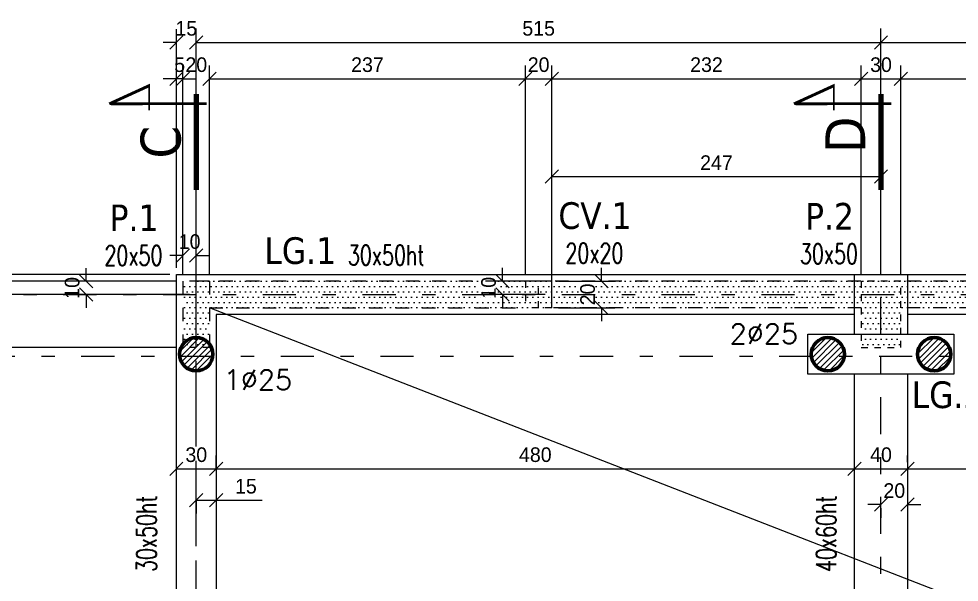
# Model space of a CAD drawing. Header units: centimetres. Extents: x -4069 to 1403, y -6242 to 452.
# Drawn here: x -3472 to -2765, y -615 to -192 of the extents above; entities that cross this region are included whole.
import ezdxf
from ezdxf.enums import TextEntityAlignment as Align

# ---------------------------------------------------------------- set-up
doc = ezdxf.new("R2010")
doc.units = ezdxf.units.CM
doc.header["$LTSCALE"] = 100
doc.linetypes.add('GrDotted', pattern=[0.4, 0.1, -0.1, 0.1, -0.1])
doc.linetypes.add('GrFeatureAxis', pattern=[0.85, 0.25, -0.2, 0.1, -0.2, 0.1])
for name, color, linetype in [('COTATION', 1, 'Continuous'), ('farges. Bottom view 4 - Souterain', 7, 'Continuous'), ('STR_LABEL', 20, 'Continuous'), ('STR_TXT', 102, 'Continuous')]:
    doc.layers.add(name, color=color, linetype=linetype)
doc.styles.add('EPAIS', font='TAHOMA.TTF')
doc.styles.add('FIN', font='romans.shx')
doc.dimstyles.new('BRUNO-502', dxfattribs={"dimtxt": 11, "dimasz": 10, "dimexe": 10, "dimexo": 5, "dimgap": 5, "dimtad": 1, "dimdec": 0, "dimzin": 0, "dimdsep": 46, "dimtxsty": 'Standard', "dimblk": 'OBLIQUE', "dimcen": 0, "dimclrt": 7, "dimadec": 0, "dimazin": 0, "dimtfac": 1, "dimtdec": 0, "dimtix": 1, "dimtofl": 0, "dimtmove": 0, "dimatfit": 3, "dimldrblk": 'OBLIQUE', "dimfxl": 0, "dimtolj": 1, "dimtzin": 0, "dimarcsym": 0})

# ---------------------------------------------------------------- blocks, each defined once
blk = doc.blocks.new('_OBLIQUE')
at = {"color": 0, "linetype": 'ByBlock'}
blk.add_line((-0.5, -0.5), (0.5, 0.5), dxfattribs=at)
blk = doc.blocks.new('*D5')
at = {"layer": 'COTATION', "color": 0, "lineweight": -2}
for p, q in [((-3338.9, -378.86), (-3338.9, -199.39)), ((-2823.9, -383.86), (-2823.9, -199.39)), ((-3338.9, -209.39), (-2823.9, -209.39))]:
    blk.add_line(p, q, dxfattribs=at)
at = {"layer": 'DEFPOINTS', "color": 0}
for p in [(-2823.9, -209.39), (-3338.9, -383.86), (-2823.9, -388.86)]:
    blk.add_point(p, dxfattribs=at)
at = {"layer": 'COTATION', "color": 0, "lineweight": -2, "xscale": 10, "yscale": 10, "zscale": 10, "rotation": 180}
blk.add_blockref('_OBLIQUE', (-3338.9, -209.39), dxfattribs=at)
at = {"layer": 'COTATION', "color": 0, "lineweight": -2, "xscale": 10, "yscale": 10, "zscale": 10}
blk.add_blockref('_OBLIQUE', (-2823.9, -209.39), dxfattribs=at)
at = {"layer": 'COTATION', "color": 7, "insert": (-3081.4, -198.89), "char_height": 11, "attachment_point": 5}
blk.add_mtext('\\A1;515', dxfattribs=at)
blk = doc.blocks.new('*D6')
at = {"layer": 'COTATION', "color": 0, "lineweight": -2}
for p, q in [((-2823.9, -383.86), (-2823.9, -199.39)), ((-2224.9, -383.86), (-2224.9, -199.39)), ((-2823.9, -209.39), (-2224.9, -209.39))]:
    blk.add_line(p, q, dxfattribs=at)
at = {"layer": 'DEFPOINTS', "color": 0}
for p in [(-2224.9, -209.39), (-2823.9, -388.86), (-2224.9, -388.86)]:
    blk.add_point(p, dxfattribs=at)
at = {"layer": 'COTATION', "color": 0, "lineweight": -2, "xscale": 10, "yscale": 10, "zscale": 10, "rotation": 180}
blk.add_blockref('_OBLIQUE', (-2823.9, -209.39), dxfattribs=at)
at = {"layer": 'COTATION', "color": 0, "lineweight": -2, "xscale": 10, "yscale": 10, "zscale": 10}
blk.add_blockref('_OBLIQUE', (-2224.9, -209.39), dxfattribs=at)
at = {"layer": 'COTATION', "color": 7, "insert": (-2524.4, -198.89), "char_height": 11, "attachment_point": 5}
blk.add_mtext('\\A1;599', dxfattribs=at)
blk = doc.blocks.new('*D10')
at = {"layer": 'COTATION', "color": 0, "lineweight": -2}
for p, q in [((-3353.9, -378.86), (-3353.9, -199.39)), ((-3338.9, -378.86), (-3338.9, -199.39)), ((-3353.9, -209.39), (-3363.9, -209.39)), ((-3338.9, -209.39), (-3328.9, -209.39))]:
    blk.add_line(p, q, dxfattribs=at)
at = {"layer": 'DEFPOINTS', "color": 0}
for p in [(-3353.9, -209.39), (-3353.9, -383.86), (-3338.9, -383.86)]:
    blk.add_point(p, dxfattribs=at)
at = {"layer": 'COTATION', "color": 0, "lineweight": -2, "xscale": 10, "yscale": 10, "zscale": 10}
blk.add_blockref('_OBLIQUE', (-3353.9, -209.39), dxfattribs=at)
at = {"layer": 'COTATION', "color": 0, "lineweight": -2, "xscale": 10, "yscale": 10, "zscale": 10, "rotation": 180}
blk.add_blockref('_OBLIQUE', (-3338.9, -209.39), dxfattribs=at)
at = {"layer": 'COTATION', "color": 7, "insert": (-3346.4, -198.89), "char_height": 11, "attachment_point": 5}
blk.add_mtext('\\A1;15', dxfattribs=at)
blk = doc.blocks.new('*D11')
at = {"layer": 'COTATION', "color": 0, "lineweight": -2}
for p, q in [((-3353.9, -530.6), (-3353.9, -519.9)), ((-3323.9, -530.6), (-3323.9, -519.9)), ((-3353.9, -529.9), (-3323.9, -529.9))]:
    blk.add_line(p, q, dxfattribs=at)
at = {"layer": 'DEFPOINTS', "color": 0}
for p in [(-3323.9, -529.9), (-3353.9, -535.6), (-3323.9, -535.6)]:
    blk.add_point(p, dxfattribs=at)
at = {"layer": 'COTATION', "color": 0, "lineweight": -2, "xscale": 10, "yscale": 10, "zscale": 10, "rotation": 180}
blk.add_blockref('_OBLIQUE', (-3353.9, -529.9), dxfattribs=at)
at = {"layer": 'COTATION', "color": 0, "lineweight": -2, "xscale": 10, "yscale": 10, "zscale": 10}
blk.add_blockref('_OBLIQUE', (-3323.9, -529.9), dxfattribs=at)
at = {"layer": 'COTATION', "color": 7, "insert": (-3338.9, -519.4), "char_height": 11, "attachment_point": 5}
blk.add_mtext('\\A1;30', dxfattribs=at)
blk = doc.blocks.new('*D12')
at = {"layer": 'COTATION', "color": 0, "lineweight": -2}
for p, q in [((-3323.9, -530.6), (-3323.9, -519.9)), ((-2843.9, -524.9), (-2843.9, -519.9)), ((-3323.9, -529.9), (-2843.9, -529.9))]:
    blk.add_line(p, q, dxfattribs=at)
at = {"layer": 'DEFPOINTS', "color": 0}
for p in [(-2843.9, -529.9), (-2843.9, -529.9), (-3323.9, -535.6)]:
    blk.add_point(p, dxfattribs=at)
at = {"layer": 'COTATION', "color": 0, "lineweight": -2, "xscale": 10, "yscale": 10, "zscale": 10, "rotation": 180}
blk.add_blockref('_OBLIQUE', (-3323.9, -529.9), dxfattribs=at)
at = {"layer": 'COTATION', "color": 0, "lineweight": -2, "xscale": 10, "yscale": 10, "zscale": 10}
blk.add_blockref('_OBLIQUE', (-2843.9, -529.9), dxfattribs=at)
at = {"layer": 'COTATION', "color": 7, "insert": (-3083.9, -519.4), "char_height": 11, "attachment_point": 5}
blk.add_mtext('\\A1;480', dxfattribs=at)
blk = doc.blocks.new('*D13')
at = {"layer": 'COTATION', "color": 0, "lineweight": -2}
for p, q in [((-2843.9, -524.9), (-2843.9, -519.9)), ((-2803.9, -524.9), (-2803.9, -519.9)), ((-2843.9, -529.9), (-2803.9, -529.9))]:
    blk.add_line(p, q, dxfattribs=at)
at = {"layer": 'DEFPOINTS', "color": 0}
for p in [(-2843.9, -529.9), (-2803.9, -529.9), (-2803.9, -529.9)]:
    blk.add_point(p, dxfattribs=at)
at = {"layer": 'COTATION', "color": 0, "lineweight": -2, "xscale": 10, "yscale": 10, "zscale": 10, "rotation": 180}
blk.add_blockref('_OBLIQUE', (-2843.9, -529.9), dxfattribs=at)
at = {"layer": 'COTATION', "color": 0, "lineweight": -2, "xscale": 10, "yscale": 10, "zscale": 10}
blk.add_blockref('_OBLIQUE', (-2803.9, -529.9), dxfattribs=at)
at = {"layer": 'COTATION', "color": 7, "insert": (-2823.9, -519.4), "char_height": 11, "attachment_point": 5}
blk.add_mtext('\\A1;40', dxfattribs=at)
blk = doc.blocks.new('*D14')
at = {"layer": 'COTATION', "color": 0, "lineweight": -2}
for p, q in [((-2803.9, -524.9), (-2803.9, -519.9)), ((-2803.9, -529.9), (-2249.9, -529.9)), ((-2249.9, -534.9), (-2249.9, -539.9))]:
    blk.add_line(p, q, dxfattribs=at)
at = {"layer": 'DEFPOINTS', "color": 0}
for p in [(-2803.9, -529.9), (-2249.9, -529.9), (-2249.9, -529.9)]:
    blk.add_point(p, dxfattribs=at)
at = {"layer": 'COTATION', "color": 0, "lineweight": -2, "xscale": 10, "yscale": 10, "zscale": 10, "rotation": 180}
blk.add_blockref('_OBLIQUE', (-2803.9, -529.9), dxfattribs=at)
at = {"layer": 'COTATION', "color": 0, "lineweight": -2, "xscale": 10, "yscale": 10, "zscale": 10}
blk.add_blockref('_OBLIQUE', (-2249.9, -529.9), dxfattribs=at)
at = {"layer": 'COTATION', "color": 7, "insert": (-2526.9, -519.4), "char_height": 11, "attachment_point": 5}
blk.add_mtext('\\A1;554', dxfattribs=at)
blk = doc.blocks.new('*D18')
at = {"layer": 'COTATION', "color": 0, "lineweight": -2}
for p, q in [((-3348.9, -384.01), (-3348.9, -359.71)), ((-3338.9, -393.86), (-3338.9, -359.71)), ((-3348.9, -369.71), (-3358.9, -369.71)), ((-3338.9, -369.71), (-3328.9, -369.71))]:
    blk.add_line(p, q, dxfattribs=at)
at = {"layer": 'DEFPOINTS', "color": 0}
for p in [(-3338.9, -369.71), (-3348.9, -389.01), (-3338.9, -398.86)]:
    blk.add_point(p, dxfattribs=at)
at = {"layer": 'COTATION', "color": 0, "lineweight": -2, "xscale": 10, "yscale": 10, "zscale": 10}
blk.add_blockref('_OBLIQUE', (-3348.9, -369.71), dxfattribs=at)
at = {"layer": 'COTATION', "color": 0, "lineweight": -2, "xscale": 10, "yscale": 10, "zscale": 10, "rotation": 180}
blk.add_blockref('_OBLIQUE', (-3338.9, -369.71), dxfattribs=at)
at = {"layer": 'COTATION', "color": 7, "insert": (-3343.9, -359.21), "char_height": 11, "attachment_point": 5}
blk.add_mtext('\\A1;10', dxfattribs=at)
blk = doc.blocks.new('*D19')
at = {"layer": 'COTATION', "color": 0, "lineweight": -2}
for p, q in [((-3348.9, -384.01), (-3348.9, -226.71)), ((-3328.9, -384.01), (-3328.9, -226.71)), ((-3348.9, -236.71), (-3358.9, -236.71)), ((-3328.9, -236.71), (-3318.9, -236.71))]:
    blk.add_line(p, q, dxfattribs=at)
at = {"layer": 'DEFPOINTS', "color": 0}
for p in [(-3328.9, -236.71), (-3348.9, -389.01), (-3328.9, -389.01)]:
    blk.add_point(p, dxfattribs=at)
at = {"layer": 'COTATION', "color": 0, "lineweight": -2, "xscale": 10, "yscale": 10, "zscale": 10}
blk.add_blockref('_OBLIQUE', (-3348.9, -236.71), dxfattribs=at)
at = {"layer": 'COTATION', "color": 0, "lineweight": -2, "xscale": 10, "yscale": 10, "zscale": 10, "rotation": 180}
blk.add_blockref('_OBLIQUE', (-3328.9, -236.71), dxfattribs=at)
at = {"layer": 'COTATION', "color": 7, "insert": (-3338.9, -226.21), "char_height": 11, "attachment_point": 5}
blk.add_mtext('\\A1;20', dxfattribs=at)
blk = doc.blocks.new('*D20')
at = {"layer": 'COTATION', "color": 0, "lineweight": -2}
for p, q in [((-3328.9, -384.01), (-3328.9, -226.71)), ((-3091.4, -383.86), (-3091.4, -226.71)), ((-3328.9, -236.71), (-3091.4, -236.71))]:
    blk.add_line(p, q, dxfattribs=at)
at = {"layer": 'DEFPOINTS', "color": 0}
for p in [(-3091.4, -236.71), (-3328.9, -389.01), (-3091.4, -388.86)]:
    blk.add_point(p, dxfattribs=at)
at = {"layer": 'COTATION', "color": 0, "lineweight": -2, "xscale": 10, "yscale": 10, "zscale": 10, "rotation": 180}
blk.add_blockref('_OBLIQUE', (-3328.9, -236.71), dxfattribs=at)
at = {"layer": 'COTATION', "color": 0, "lineweight": -2, "xscale": 10, "yscale": 10, "zscale": 10}
blk.add_blockref('_OBLIQUE', (-3091.4, -236.71), dxfattribs=at)
at = {"layer": 'COTATION', "color": 7, "insert": (-3210.15, -226.21), "char_height": 11, "attachment_point": 5}
blk.add_mtext('\\A1;237', dxfattribs=at)
blk = doc.blocks.new('*D21')
at = {"layer": 'COTATION', "color": 0, "lineweight": -2}
for p, q in [((-3091.4, -383.86), (-3091.4, -226.71)), ((-3071.4, -383.86), (-3071.4, -226.71)), ((-3091.4, -236.71), (-3071.4, -236.71))]:
    blk.add_line(p, q, dxfattribs=at)
at = {"layer": 'DEFPOINTS', "color": 0}
for p in [(-3071.4, -236.71), (-3091.4, -388.86), (-3071.4, -388.86)]:
    blk.add_point(p, dxfattribs=at)
at = {"layer": 'COTATION', "color": 0, "lineweight": -2, "xscale": 10, "yscale": 10, "zscale": 10, "rotation": 180}
blk.add_blockref('_OBLIQUE', (-3091.4, -236.71), dxfattribs=at)
at = {"layer": 'COTATION', "color": 0, "lineweight": -2, "xscale": 10, "yscale": 10, "zscale": 10}
blk.add_blockref('_OBLIQUE', (-3071.4, -236.71), dxfattribs=at)
at = {"layer": 'COTATION', "color": 7, "insert": (-3081.4, -226.21), "char_height": 11, "attachment_point": 5}
blk.add_mtext('\\A1;20', dxfattribs=at)
blk = doc.blocks.new('*D22')
at = {"layer": 'COTATION', "color": 0, "lineweight": -2}
for p, q in [((-3071.4, -383.86), (-3071.4, -226.71)), ((-2838.9, -383.86), (-2838.9, -226.71)), ((-3071.4, -236.71), (-2838.9, -236.71))]:
    blk.add_line(p, q, dxfattribs=at)
at = {"layer": 'DEFPOINTS', "color": 0}
for p in [(-2838.9, -236.71), (-3071.4, -388.86), (-2838.9, -388.86)]:
    blk.add_point(p, dxfattribs=at)
at = {"layer": 'COTATION', "color": 0, "lineweight": -2, "xscale": 10, "yscale": 10, "zscale": 10, "rotation": 180}
blk.add_blockref('_OBLIQUE', (-3071.4, -236.71), dxfattribs=at)
at = {"layer": 'COTATION', "color": 0, "lineweight": -2, "xscale": 10, "yscale": 10, "zscale": 10}
blk.add_blockref('_OBLIQUE', (-2838.9, -236.71), dxfattribs=at)
at = {"layer": 'COTATION', "color": 7, "insert": (-2955.15, -226.21), "char_height": 11, "attachment_point": 5}
blk.add_mtext('\\A1;232', dxfattribs=at)
blk = doc.blocks.new('*D23')
at = {"layer": 'COTATION', "color": 0, "lineweight": -2}
for p, q in [((-2838.9, -383.86), (-2838.9, -226.71)), ((-2808.9, -383.86), (-2808.9, -226.71)), ((-2838.9, -236.71), (-2808.9, -236.71))]:
    blk.add_line(p, q, dxfattribs=at)
at = {"layer": 'DEFPOINTS', "color": 0}
for p in [(-2808.9, -236.71), (-2838.9, -388.86), (-2808.9, -388.86)]:
    blk.add_point(p, dxfattribs=at)
at = {"layer": 'COTATION', "color": 0, "lineweight": -2, "xscale": 10, "yscale": 10, "zscale": 10, "rotation": 180}
blk.add_blockref('_OBLIQUE', (-2838.9, -236.71), dxfattribs=at)
at = {"layer": 'COTATION', "color": 0, "lineweight": -2, "xscale": 10, "yscale": 10, "zscale": 10}
blk.add_blockref('_OBLIQUE', (-2808.9, -236.71), dxfattribs=at)
at = {"layer": 'COTATION', "color": 7, "insert": (-2823.9, -226.21), "char_height": 11, "attachment_point": 5}
blk.add_mtext('\\A1;30', dxfattribs=at)
blk = doc.blocks.new('*D24')
at = {"layer": 'COTATION', "color": 0, "lineweight": -2}
for p, q in [((-2808.9, -383.86), (-2808.9, -226.71)), ((-2534.4, -383.86), (-2534.4, -226.71)), ((-2808.9, -236.71), (-2534.4, -236.71))]:
    blk.add_line(p, q, dxfattribs=at)
at = {"layer": 'DEFPOINTS', "color": 0}
for p in [(-2534.4, -236.71), (-2808.9, -388.86), (-2534.4, -388.86)]:
    blk.add_point(p, dxfattribs=at)
at = {"layer": 'COTATION', "color": 0, "lineweight": -2, "xscale": 10, "yscale": 10, "zscale": 10, "rotation": 180}
blk.add_blockref('_OBLIQUE', (-2808.9, -236.71), dxfattribs=at)
at = {"layer": 'COTATION', "color": 0, "lineweight": -2, "xscale": 10, "yscale": 10, "zscale": 10}
blk.add_blockref('_OBLIQUE', (-2534.4, -236.71), dxfattribs=at)
at = {"layer": 'COTATION', "color": 7, "insert": (-2671.65, -226.21), "char_height": 11, "attachment_point": 5}
blk.add_mtext('\\A1;275', dxfattribs=at)
blk = doc.blocks.new('*D34')
at = {"layer": 'COTATION', "color": 0, "lineweight": -2}
for p, q in [((-3353.9, -378.86), (-3353.9, -226.71)), ((-3348.9, -384.01), (-3348.9, -226.71)), ((-3353.9, -236.71), (-3363.9, -236.71)), ((-3348.9, -236.71), (-3338.9, -236.71))]:
    blk.add_line(p, q, dxfattribs=at)
at = {"layer": 'DEFPOINTS', "color": 0}
for p in [(-3353.9, -236.71), (-3353.9, -383.86), (-3348.9, -389.01)]:
    blk.add_point(p, dxfattribs=at)
at = {"layer": 'COTATION', "color": 0, "lineweight": -2, "xscale": 10, "yscale": 10, "zscale": 10}
blk.add_blockref('_OBLIQUE', (-3353.9, -236.71), dxfattribs=at)
at = {"layer": 'COTATION', "color": 0, "lineweight": -2, "xscale": 10, "yscale": 10, "zscale": 10, "rotation": 180}
blk.add_blockref('_OBLIQUE', (-3348.9, -236.71), dxfattribs=at)
at = {"layer": 'COTATION', "color": 7, "insert": (-3351.4, -226.21), "char_height": 11, "attachment_point": 5}
blk.add_mtext('\\A1;5', dxfattribs=at)
blk = doc.blocks.new('*D35')
at = {"layer": 'COTATION', "color": 0, "lineweight": -2}
for p, q in [((-3343.9, -398.86), (-3974.2, -398.86)), ((-3964.2, -398.86), (-3964.2, -978.86)), ((-3765.27, -978.86), (-3974.2, -978.86))]:
    blk.add_line(p, q, dxfattribs=at)
at = {"layer": 'DEFPOINTS', "color": 0}
for p in [(-3338.9, -398.86), (-3964.2, -978.86), (-3760.27, -978.86)]:
    blk.add_point(p, dxfattribs=at)
at = {"layer": 'COTATION', "color": 0, "lineweight": -2, "xscale": 10, "yscale": 10, "zscale": 10}
for p, rotation in [((-3964.2, -398.86), 90), ((-3964.2, -978.86), 270)]:
    blk.add_blockref('_OBLIQUE', p, dxfattribs=dict(at, rotation=rotation))
at = {"layer": 'COTATION', "color": 7, "insert": (-3974.7, -688.86), "char_height": 11, "attachment_point": 5, "rotation": 90}
blk.add_mtext('\\A1;580', dxfattribs=at)
blk = doc.blocks.new('*D36')
at = {"layer": 'COTATION', "color": 0, "lineweight": -2}
for p, q in [((-3421.75, -389.01), (-3421.75, -379.01)), ((-3353.9, -389.01), (-3431.75, -389.01)), ((-3343.9, -398.86), (-3431.75, -398.86)), ((-3421.75, -398.86), (-3421.75, -408.86))]:
    blk.add_line(p, q, dxfattribs=at)
at = {"layer": 'DEFPOINTS', "color": 0}
for p in [(-3348.9, -389.01), (-3421.75, -398.86), (-3338.9, -398.86)]:
    blk.add_point(p, dxfattribs=at)
at = {"layer": 'COTATION', "color": 0, "lineweight": -2, "xscale": 10, "yscale": 10, "zscale": 10}
for p, rotation in [((-3421.75, -389.01), 270), ((-3421.75, -398.86), 90)]:
    blk.add_blockref('_OBLIQUE', p, dxfattribs=dict(at, rotation=rotation))
at = {"layer": 'COTATION', "color": 7, "insert": (-3432.25, -393.94), "char_height": 11, "attachment_point": 5, "rotation": 90}
blk.add_mtext('\\A1;10', dxfattribs=at)
blk = doc.blocks.new('*D37')
at = {"layer": 'COTATION', "color": 0, "lineweight": -2}
for p, q in [((-3353.9, -389.01), (-3932.53, -389.01)), ((-3922.53, -389.01), (-3922.53, -438.86)), ((-3353.9, -438.86), (-3932.53, -438.86))]:
    blk.add_line(p, q, dxfattribs=at)
at = {"layer": 'DEFPOINTS', "color": 0}
for p in [(-3348.9, -389.01), (-3922.53, -438.86), (-3348.9, -438.86)]:
    blk.add_point(p, dxfattribs=at)
at = {"layer": 'COTATION', "color": 0, "lineweight": -2, "xscale": 10, "yscale": 10, "zscale": 10}
for p, rotation in [((-3922.53, -389.01), 90), ((-3922.53, -438.86), 270)]:
    blk.add_blockref('_OBLIQUE', p, dxfattribs=dict(at, rotation=rotation))
at = {"layer": 'COTATION', "color": 7, "insert": (-3933.03, -413.94), "char_height": 11, "attachment_point": 5, "rotation": 90}
blk.add_mtext('\\A1;50', dxfattribs=at)
blk = doc.blocks.new('*D40')
at = {"layer": 'COTATION', "color": 0, "lineweight": -2}
for p, q in [((-3353.9, -438.86), (-3932.53, -438.86)), ((-3922.53, -963.86), (-3922.53, -438.86)), ((-3881.09, -963.86), (-3932.53, -963.86))]:
    blk.add_line(p, q, dxfattribs=at)
at = {"layer": 'DEFPOINTS', "color": 0}
for p in [(-3922.53, -438.86), (-3348.9, -438.86), (-3876.09, -963.86)]:
    blk.add_point(p, dxfattribs=at)
at = {"layer": 'COTATION', "color": 0, "lineweight": -2, "xscale": 10, "yscale": 10, "zscale": 10}
for p, rotation in [((-3922.53, -438.86), 90), ((-3922.53, -963.86), 270)]:
    blk.add_blockref('_OBLIQUE', p, dxfattribs=dict(at, rotation=rotation))
at = {"layer": 'COTATION', "color": 7, "insert": (-3933.03, -701.36), "char_height": 11, "attachment_point": 5, "rotation": 90}
blk.add_mtext('\\A1;525', dxfattribs=at)
blk = doc.blocks.new('*D41')
at = {"layer": 'COTATION', "color": 0, "lineweight": -2}
for p, q in [((-3922.53, -383.86), (-3922.53, -373.86)), ((-3358.9, -383.86), (-3932.53, -383.86)), ((-3353.9, -389.01), (-3932.53, -389.01)), ((-3922.53, -389.01), (-3922.53, -399.01))]:
    blk.add_line(p, q, dxfattribs=at)
at = {"layer": 'DEFPOINTS', "color": 0}
for p in [(-3922.53, -383.86), (-3353.9, -383.86), (-3348.9, -389.01)]:
    blk.add_point(p, dxfattribs=at)
at = {"layer": 'COTATION', "color": 0, "lineweight": -2, "xscale": 10, "yscale": 10, "zscale": 10}
for p, rotation in [((-3922.53, -383.86), 270), ((-3922.53, -389.01), 90)]:
    blk.add_blockref('_OBLIQUE', p, dxfattribs=dict(at, rotation=rotation))
at = {"layer": 'COTATION', "color": 7, "insert": (-3933.03, -374.54), "char_height": 11, "attachment_point": 5, "rotation": 90}
blk.add_mtext('\\A1;5', dxfattribs=at)
blk = doc.blocks.new('*D50')
at = {"layer": 'COTATION', "color": 0, "lineweight": -2}
for p, q in [((-3338.9, -553.61), (-3323.9, -553.61)), ((-3338.9, -553.63), (-3338.9, -563.61)), ((-3323.9, -553.61), (-3289.24, -553.61)), ((-3323.9, -553.63), (-3323.9, -563.61))]:
    blk.add_line(p, q, dxfattribs=at)
at = {"layer": 'DEFPOINTS', "color": 0}
for p in [(-3338.9, -548.63), (-3323.9, -548.63), (-3338.9, -553.61)]:
    blk.add_point(p, dxfattribs=at)
at = {"layer": 'COTATION', "color": 0, "lineweight": -2, "xscale": 10, "yscale": 10, "zscale": 10, "rotation": 180}
blk.add_blockref('_OBLIQUE', (-3338.9, -553.61), dxfattribs=at)
at = {"layer": 'COTATION', "color": 0, "lineweight": -2, "xscale": 10, "yscale": 10, "zscale": 10}
blk.add_blockref('_OBLIQUE', (-3323.9, -553.61), dxfattribs=at)
at = {"layer": 'COTATION', "color": 7, "insert": (-3301.57, -543.11), "char_height": 11, "attachment_point": 5}
blk.add_mtext('\\A1;15', dxfattribs=at)
blk = doc.blocks.new('*D51')
at = {"layer": 'COTATION', "color": 0, "lineweight": -2}
for p, q in [((-2823.9, -556.88), (-2833.9, -556.88)), ((-2803.9, -556.88), (-2793.9, -556.88)), ((-2823.9, -559.57), (-2823.9, -566.88)), ((-2803.9, -559.57), (-2803.9, -566.88))]:
    blk.add_line(p, q, dxfattribs=at)
at = {"layer": 'DEFPOINTS', "color": 0}
for p in [(-2823.9, -554.57), (-2803.9, -554.57), (-2803.9, -556.88)]:
    blk.add_point(p, dxfattribs=at)
at = {"layer": 'COTATION', "color": 0, "lineweight": -2, "xscale": 10, "yscale": 10, "zscale": 10}
blk.add_blockref('_OBLIQUE', (-2823.9, -556.88), dxfattribs=at)
at = {"layer": 'COTATION', "color": 0, "lineweight": -2, "xscale": 10, "yscale": 10, "zscale": 10, "rotation": 180}
blk.add_blockref('_OBLIQUE', (-2803.9, -556.88), dxfattribs=at)
at = {"layer": 'COTATION', "color": 7, "insert": (-2813.9, -546.38), "char_height": 11, "attachment_point": 5}
blk.add_mtext('\\A1;20', dxfattribs=at)
blk = doc.blocks.new('*D56')
at = {"layer": 'COTATION', "color": 0, "lineweight": -2}
for p, q in [((-3071.4, -403.86), (-3071.4, -300.3)), ((-2823.9, -383.86), (-2823.9, -300.3)), ((-3071.4, -310.3), (-2823.9, -310.3))]:
    blk.add_line(p, q, dxfattribs=at)
at = {"layer": 'DEFPOINTS', "color": 0}
for p in [(-2823.9, -310.3), (-2823.9, -388.86), (-3071.4, -408.86)]:
    blk.add_point(p, dxfattribs=at)
at = {"layer": 'COTATION', "color": 0, "lineweight": -2, "xscale": 10, "yscale": 10, "zscale": 10, "rotation": 180}
blk.add_blockref('_OBLIQUE', (-3071.4, -310.3), dxfattribs=at)
at = {"layer": 'COTATION', "color": 0, "lineweight": -2, "xscale": 10, "yscale": 10, "zscale": 10}
blk.add_blockref('_OBLIQUE', (-2823.9, -310.3), dxfattribs=at)
at = {"layer": 'COTATION', "color": 7, "insert": (-2947.65, -299.8), "char_height": 11, "attachment_point": 5}
blk.add_mtext('\\A1;247', dxfattribs=at)
blk = doc.blocks.new('*D57')
at = {"layer": 'COTATION', "color": 0, "lineweight": -2}
for p, q in [((-3108.54, -388.86), (-3108.54, -378.86)), ((-3076.4, -388.86), (-3118.54, -388.86)), ((-3076.4, -398.86), (-3118.54, -398.86)), ((-3108.54, -398.86), (-3108.54, -408.86))]:
    blk.add_line(p, q, dxfattribs=at)
at = {"layer": 'DEFPOINTS', "color": 0}
for p in [(-3108.54, -388.86), (-3071.4, -388.86), (-3071.4, -398.86)]:
    blk.add_point(p, dxfattribs=at)
at = {"layer": 'COTATION', "color": 0, "lineweight": -2, "xscale": 10, "yscale": 10, "zscale": 10}
for p, rotation in [((-3108.54, -388.86), 270), ((-3108.54, -398.86), 90)]:
    blk.add_blockref('_OBLIQUE', p, dxfattribs=dict(at, rotation=rotation))
at = {"layer": 'COTATION', "color": 7, "insert": (-3119.04, -393.86), "char_height": 11, "attachment_point": 5, "rotation": 90}
blk.add_mtext('\\A1;10', dxfattribs=at)
blk = doc.blocks.new('*D58')
at = {"layer": 'COTATION', "color": 0, "lineweight": -2}
for p, q in [((-3034.03, -388.86), (-3034.03, -378.86)), ((-3066.4, -388.86), (-3024.03, -388.86)), ((-3066.4, -408.86), (-3024.03, -408.86)), ((-3034.03, -408.86), (-3034.03, -418.86))]:
    blk.add_line(p, q, dxfattribs=at)
at = {"layer": 'DEFPOINTS', "color": 0}
for p in [(-3071.4, -388.86), (-3071.4, -408.86), (-3034.03, -408.86)]:
    blk.add_point(p, dxfattribs=at)
at = {"layer": 'COTATION', "color": 0, "lineweight": -2, "xscale": 10, "yscale": 10, "zscale": 10}
for p, rotation in [((-3034.03, -388.86), 270), ((-3034.03, -408.86), 90)]:
    blk.add_blockref('_OBLIQUE', p, dxfattribs=dict(at, rotation=rotation))
at = {"layer": 'COTATION', "color": 7, "insert": (-3044.53, -398.86), "char_height": 11, "attachment_point": 5, "rotation": 90}
blk.add_mtext('\\A1;20', dxfattribs=at)

msp = doc.modelspace()

# ---------------------------------------------------------------- hatches: boundary and pattern name
at = {"layer": 'farges. Bottom view 4 - Souterain', "linetype": 'Continuous', "lineweight": 20}
h = msp.add_hatch(dxfattribs=at)
h.set_pattern_fill('DOTS', color=9, scale=2.5, style=0)
h.paths.add_polyline_path([(-3348.9, -389.01), (-3348.9, -438.86), (-3328.9, -438.86), (-3328.9, -389.01)])
h = msp.add_hatch(dxfattribs=at)
h.set_pattern_fill('DOTS', color=9, scale=2.5, style=0)
h.paths.add_polyline_path([(-3091.4, -408.86), (-3091.4, -388.86), (-3338.9, -388.86), (-3338.9, -389.01), (-3328.9, -389.01), (-3328.9, -408.86)])
h = msp.add_hatch(dxfattribs=at)
h.set_pattern_fill('DOTS', color=9, scale=2.5, style=0)
h.paths.add_polyline_path([(-3091.4, -388.86), (-3091.4, -408.86), (-3071.4, -408.86), (-3071.4, -388.86)])
h = msp.add_hatch(dxfattribs=at)
h.set_pattern_fill('DOTS', color=9, scale=2.5, style=0)
h.paths.add_polyline_path([(-3071.4, -388.86), (-3071.4, -408.86), (-2838.9, -408.86), (-2838.9, -388.86)])
h = msp.add_hatch(dxfattribs=at)
h.set_pattern_fill('DOTS', color=9, scale=2.5, style=0)
h.paths.add_polyline_path([(-2838.9, -388.86), (-2838.9, -438.86), (-2808.9, -438.86), (-2808.9, -388.86)])
h = msp.add_hatch(dxfattribs=at)
h.set_pattern_fill('DOTS', color=9, scale=2.5, style=0)
h.paths.add_polyline_path([(-2534.4, -408.86), (-2534.4, -388.86), (-2808.9, -388.86), (-2808.9, -408.86)])
at = {"layer": 'farges. Bottom view 4 - Souterain', "linetype": 'Continuous', "lineweight": -3}
h = msp.add_hatch(dxfattribs=at)
h.set_pattern_fill('ANSI31', color=1, style=0)
h.paths.add_polyline_path([(-3351.01, -446.97), (-3351.4, -443.86), (-3351.01, -440.75), (-3349.86, -437.84), (-3348.02, -435.3), (-3345.6, -433.31), (-3342.77, -431.97), (-3339.69, -431.39), (-3336.56, -431.58), (-3333.58, -432.55), (-3330.94, -434.23), (-3328.79, -436.51), (-3327.28, -439.26), (-3326.5, -442.29), (-3326.5, -445.43), (-3327.28, -448.46), (-3328.79, -451.21), (-3330.94, -453.49), (-3333.58, -455.17), (-3336.56, -456.14), (-3339.69, -456.34), (-3342.77, -455.75), (-3345.6, -454.42), (-3348.02, -452.42), (-3349.86, -449.88)])
h = msp.add_hatch(dxfattribs=at)
h.set_pattern_fill('ANSI31', color=1, style=0)
h.paths.add_polyline_path([(-2876.01, -446.97), (-2876.4, -443.86), (-2876.01, -440.75), (-2874.86, -437.84), (-2873.02, -435.3), (-2870.6, -433.31), (-2867.77, -431.97), (-2864.69, -431.39), (-2861.56, -431.58), (-2858.58, -432.55), (-2855.94, -434.23), (-2853.79, -436.51), (-2852.28, -439.26), (-2851.5, -442.29), (-2851.5, -445.43), (-2852.28, -448.46), (-2853.79, -451.21), (-2855.94, -453.49), (-2858.58, -455.17), (-2861.56, -456.14), (-2864.69, -456.34), (-2867.77, -455.75), (-2870.6, -454.42), (-2873.02, -452.42), (-2874.86, -449.88)])
h = msp.add_hatch(dxfattribs=at)
h.set_pattern_fill('ANSI31', color=1, style=0)
h.paths.add_polyline_path([(-2796.01, -446.97), (-2796.4, -443.86), (-2796.01, -440.75), (-2794.86, -437.84), (-2793.02, -435.3), (-2790.6, -433.31), (-2787.77, -431.97), (-2784.69, -431.39), (-2781.56, -431.58), (-2778.58, -432.55), (-2775.94, -434.23), (-2773.79, -436.51), (-2772.28, -439.26), (-2771.5, -442.29), (-2771.5, -445.43), (-2772.28, -448.46), (-2773.79, -451.21), (-2775.94, -453.49), (-2778.58, -455.17), (-2781.56, -456.14), (-2784.69, -456.34), (-2787.77, -455.75), (-2790.6, -454.42), (-2793.02, -452.42), (-2794.86, -449.88)])

# ---------------------------------------------------------------- linework, layer by layer
at = {"layer": 'farges. Bottom view 4 - Souterain', "color": 251, "linetype": 'GrFeatureAxis', "lineweight": 18}
for p, q in [((-3338.9, -1178.86), (-3338.9, -198.86)), ((-2823.9, -1178.86), (-2823.9, -198.86)), ((-4038.9, -398.86), (-989.59, -398.86))]:
    msp.add_line(p, q, dxfattribs=at)
at = {"layer": 'farges. Bottom view 4 - Souterain', "color": 102, "linetype": 'Continuous', "lineweight": 20}
for p, q in [((-3353.9, -383.86), (-3323.9, -383.86)), ((-3353.9, -963.86), (-3353.9, -383.86)), ((-3323.9, -383.86), (-2843.9, -383.86)), ((-2843.9, -383.86), (-2803.9, -383.86)), ((-2843.9, -428.86), (-2843.9, -383.86)), ((-2803.9, -383.86), (-2803.9, -428.86)), ((-2803.9, -383.86), (-2249.9, -383.86)), ((-3323.9, -413.86), (-3323.9, -963.86)), ((-2843.9, -413.86), (-3323.9, -413.86)), ((-2249.9, -413.86), (-2803.9, -413.86)), ((-2878.9, -428.86), (-2769, -428.86)), ((-2878.9, -458.86), (-2878.9, -428.86)), ((-2769, -428.86), (-2769, -458.86)), ((-2769, -458.86), (-2878.9, -458.86)), ((-2843.9, -963.86), (-2843.9, -458.86)), ((-2803.9, -458.86), (-2803.9, -963.86))]:
    msp.add_line(p, q, dxfattribs=at)
at = {"layer": 'farges. Bottom view 4 - Souterain', "color": 9, "linetype": 'GrDotted', "lineweight": 15}
for p, q in [((-3348.9, -389.01), (-3348.9, -438.86)), ((-3091.4, -388.86), (-3338.9, -388.86)), ((-3328.9, -389.01), (-3328.9, -438.86)), ((-2838.9, -388.86), (-3071.4, -388.86)), ((-2534.4, -388.86), (-2808.9, -388.86)), ((-3328.9, -408.86), (-3091.4, -408.86)), ((-2838.9, -408.86), (-3071.4, -408.86)), ((-2534.4, -408.86), (-2808.9, -408.86))]:
    msp.add_line(p, q, dxfattribs=at)
at = {"layer": 'farges. Bottom view 4 - Souterain', "color": 9, "linetype": 'GrDotted', "lineweight": 15, "ltscale": 0.5}
for p, q in [((-3328.9, -389.01), (-3348.9, -389.01)), ((-3071.4, -388.86), (-3091.4, -388.86)), ((-3091.4, -388.86), (-3091.4, -408.86)), ((-2808.9, -388.86), (-2838.9, -388.86)), ((-3071.4, -408.86), (-3091.4, -408.86)), ((-2838.9, -408.86), (-2838.9, -438.86)), ((-2808.9, -438.86), (-2808.9, -408.86)), ((-3328.9, -438.86), (-3348.9, -438.86)), ((-2838.9, -438.86), (-2808.9, -438.86))]:
    msp.add_line(p, q, dxfattribs=at)
at = {"layer": 'farges. Bottom view 4 - Souterain', "color": 9, "linetype": 'GrDotted', "lineweight": 15, "ltscale": 0.003812}
msp.add_line((-3338.9, -388.86), (-3338.9, -389.01), dxfattribs=at)
at = {"layer": 'farges. Bottom view 4 - Souterain', "color": 9, "linetype": 'GrDotted', "lineweight": 15}
msp.add_line((-3338.9, -389.01), (-3338.9, -389.01), dxfattribs=at).dxf.unprotected_set("ltscale", 0)
at = {"layer": 'farges. Bottom view 4 - Souterain', "color": 9, "linetype": 'GrDotted', "lineweight": 20, "ltscale": 0.5}
for p, q in [((-3081.4, -408.86), (-3081.4, -388.86)), ((-3071.4, -408.86), (-3071.4, -388.86)), ((-2838.9, -388.86), (-2838.9, -408.86)), ((-2808.9, -408.86), (-2808.9, -388.86))]:
    msp.add_line(p, q, dxfattribs=at)
at = {"layer": 'farges. Bottom view 4 - Souterain', "color": 7, "linetype": 'GrFeatureAxis', "lineweight": -3}
for points in [[(-3338.9, -1083.2), (-3338.9, -255.45)], [(-2823.9, -1101.08), (-2823.9, -255.91)], [(-3575.4, -445.36), (-1197.61, -445.36)]]:
    msp.add_lwpolyline(points, dxfattribs=at)
at = {"layer": 'farges. Bottom view 4 - Souterain', "color": 6, "linetype": 'Continuous', "lineweight": 60}
for centre in [(-3338.9, -443.86), (-2863.9, -443.86), (-2783.9, -443.86)]:
    msp.add_ellipse(centre, major_axis=(8.84, 8.84), ratio=1, start_param=5.497787, end_param=11.780972, dxfattribs=at)
at = {"layer": 'STR_LABEL'}
msp.add_line((-2551.75, -710.98), (-3328.9, -408.86), dxfattribs=at)
at = {"layer": 'STR_TXT', "color": 4}
for points in [[(-3404.34, -255.64, 2.24, 2.24, 0), (-3374.34, -241.92, 1.12, 1.12, 0), (-3374.34, -260.43, 1.12, 1.12, 0)], [(-2889.34, -255.64, 2.24, 2.24, 0), (-2859.34, -241.92, 1.12, 1.12, 0), (-2859.34, -260.43, 1.12, 1.12, 0)]]:
    msp.add_lwpolyline(points, format="xyseb", dxfattribs=at)
for points, const_width in [([(-3338.88, -320.4), (-3338.91, -248.25)], 3.92), ([(-2823.88, -320.4), (-2823.91, -248.25)], 3.92), ([(-3331.05, -255.45), (-3403.13, -255.47)], 2.24), ([(-2816.05, -255.45), (-2888.13, -255.47)], 2.24)]:
    msp.add_lwpolyline(points, dxfattribs=dict(at, const_width=const_width))

# ---------------------------------------------------------------- texts
at = {"layer": 'STR_TXT', "color": 4, "style": 'EPAIS'}
for s, p in [('D', (-2850.75, -278.76, -1616.23)), ('C ', (-3365.75, -278.76, -1616.23))]:
    msp.add_text(s, height=30, rotation=90, dxfattribs=at).set_placement(p, align=Align.MIDDLE_CENTER)
at = {"layer": 'STR_TXT', "style": 'EPAIS'}
for s, p in [('P.1', (-3385.72, -341.27, 188)), ('CV.1', (-3039.01, -339.58, 188)), ('P.2', (-2862.62, -340.08, 188)), ('LG.1', (-3260.73, -365.91, 188)), ('LG.2', (-2773.86, -474.26, 188))]:
    msp.add_text(s, height=20, dxfattribs=at).set_placement(p, align=Align.MIDDLE_CENTER)
at = {"layer": 'STR_TXT', "style": 'FIN', "width": 0.7}
for s, p in [('20x20 ', (-3035.84, -379.84, 188)), ('20x50 ', (-3382.56, -381.53, 188)), ('30x50ht', (-3196.06, -381.33)), ('30x50 ', (-2859.46, -380.34, 188))]:
    msp.add_text(s, height=15, dxfattribs=at).set_placement(p, align=Align.BOTTOM_CENTER)
for s, p in [('30x50ht ', (-3364.39, -575.15)), ('40x60ht ', (-2853.14, -575.15))]:
    msp.add_text(s, height=15, rotation=90, dxfattribs=at).set_placement(p, align=Align.BOTTOM_CENTER)
at = {"layer": 'STR_TXT', "char_height": 15, "attachment_point": 5, "style": 'FIN'}
for s, insert in [('{\\Fsimplex|c0;2%%C25}', (-2912, -428.42)), ('{\\Fsimplex|c0;1%%C25}', (-3292.5, -463))]:
    msp.add_mtext(s, dxfattribs=dict(at, insert=insert))

# ---------------------------------------------------------------- dimensions: what is measured, and where the dimension line sits
at = {"layer": 'COTATION'}
for base, p1, p2, picture, middle in [((-3353.9, -209.39), (-3338.9, -383.86), (-3353.9, -383.86), '*D10', (-3346.4, -198.89)), ((-2823.9, -209.39), (-3338.9, -383.86), (-2823.9, -388.86), '*D5', (-3081.4, -198.89)), ((-3353.9, -236.71), (-3348.9, -389.01), (-3353.9, -383.86), '*D34', (-3351.4, -226.21)), ((-3328.9, -236.71), (-3348.9, -389.01), (-3328.9, -389.01), '*D19', (-3338.9, -226.21)), ((-2823.90458619, -310.29551801), (-3071.40458619, -408.86091415), (-2823.90458619, -388.86091415), '*D56', (-2947.65458619, -299.79551801)), ((-3338.9, -369.71), (-3348.9, -389.01), (-3338.9, -398.86), '*D18', (-3343.9, -359.21)), ((-3323.9, -529.9), (-3353.9, -535.6), (-3323.9, -535.6), '*D11', (-3338.9, -519.4)), ((-2803.9, -556.88), (-2823.9, -554.57), (-2803.9, -554.57), '*D51', (-2813.9, -546.38))]:
    dim = msp.add_linear_dim(base=base, p1=p1, p2=p2, dimstyle='BRUNO-502', dxfattribs=at)
    dim.commit()
    dim.dimension.update_dxf_attribs({"geometry": picture, "text_midpoint": middle})
for base, p1, p2, picture, middle in [((-2224.9, -209.39), (-2823.9, -388.86), (-2224.9, -388.86), '*D6', (-2524.4, -198.89)), ((-3091.4046, -236.71), (-3328.9021, -389.0134), (-3091.4046, -388.8609), '*D20', (-3210.1533, -226.21)), ((-2838.90458619, -236.70995117), (-3071.40458619, -388.86091415), (-2838.90458619, -388.86091415), '*D22', (-2955.15458619, -226.20995117)), ((-2808.9, -236.71), (-2838.9, -388.86), (-2808.9, -388.86), '*D23', (-2823.9, -226.21)), ((-2534.40458619, -236.70995117), (-2808.90458619, -388.86091415), (-2534.40458619, -388.86091415), '*D24', (-2671.65458619, -226.20995117)), ((-2843.9, -529.9), (-3323.9, -535.6), (-2843.9, -529.9), '*D12', (-3083.9, -519.4)), ((-2803.9, -529.9), (-2843.9, -529.9), (-2803.9, -529.9), '*D13', (-2823.9, -519.4)), ((-2249.9, -529.9), (-2803.9, -529.9), (-2249.9, -529.9), '*D14', (-2526.9, -519.4))]:
    dim = msp.add_linear_dim(base=base, p1=p1, p2=p2, dimstyle='BRUNO-502', override={"dimtmove": 1}, dxfattribs=at)
    dim.commit()
    dim.dimension.update_dxf_attribs({"geometry": picture, "text_midpoint": middle})
dim = msp.add_linear_dim(base=(-3071.4, -236.71), p1=(-3091.4, -388.86), p2=(-3071.4, -388.86), dimstyle='BRUNO-502', override={"dimtmove": 1}, dxfattribs=at)
dim.commit()
dim.dimension.update_dxf_attribs({"geometry": '*D21', "text_midpoint": (-3081.4, -236.71), "dimtype": 160})
dim = msp.add_linear_dim(base=(-3922.53, -383.86), p1=(-3348.9, -389.01), p2=(-3353.9, -383.86), angle=90, dimstyle='BRUNO-502', override={"dimtmove": 1}, dxfattribs=at)
dim.commit()
dim.dimension.update_dxf_attribs({"geometry": '*D41', "text_midpoint": (-3922.53, -374.54), "dimtype": 160})
for base, p1, p2, picture, middle in [((-3421.75, -398.86), (-3348.9, -389.01), (-3338.9, -398.86), '*D36', (-3432.25, -393.94)), ((-3108.54, -388.86), (-3071.4, -398.86), (-3071.4, -388.86), '*D57', (-3119.04, -393.86)), ((-3034.03, -408.86), (-3071.4, -388.86), (-3071.4, -408.86), '*D58', (-3044.53, -398.86)), ((-3922.53, -438.86), (-3348.9, -389.01), (-3348.9, -438.86), '*D37', (-3933.03, -413.94)), ((-3964.2, -978.86), (-3338.9, -398.86), (-3760.27, -978.86), '*D35', (-3974.7, -688.86))]:
    dim = msp.add_linear_dim(base=base, p1=p1, p2=p2, angle=90, dimstyle='BRUNO-502', dxfattribs=at)
    dim.commit()
    dim.dimension.update_dxf_attribs({"geometry": picture, "text_midpoint": middle})
dim = msp.add_linear_dim(base=(-3922.53, -438.86), p1=(-3876.09, -963.86), p2=(-3348.9, -438.86), angle=90, dimstyle='BRUNO-502', override={"dimtmove": 1}, dxfattribs=at)
dim.commit()
dim.dimension.update_dxf_attribs({"geometry": '*D40', "text_midpoint": (-3933.03, -701.36)})
dim = msp.add_linear_dim(base=(-3338.9, -553.61), p1=(-3323.9, -548.63), p2=(-3338.9, -548.63), dimstyle='BRUNO-502', dxfattribs=at)
dim.commit()
dim.dimension.update_dxf_attribs({"geometry": '*D50', "text_midpoint": (-3301.57, -553.61), "dimtype": 160})

doc.saveas('drawing.dxf')
